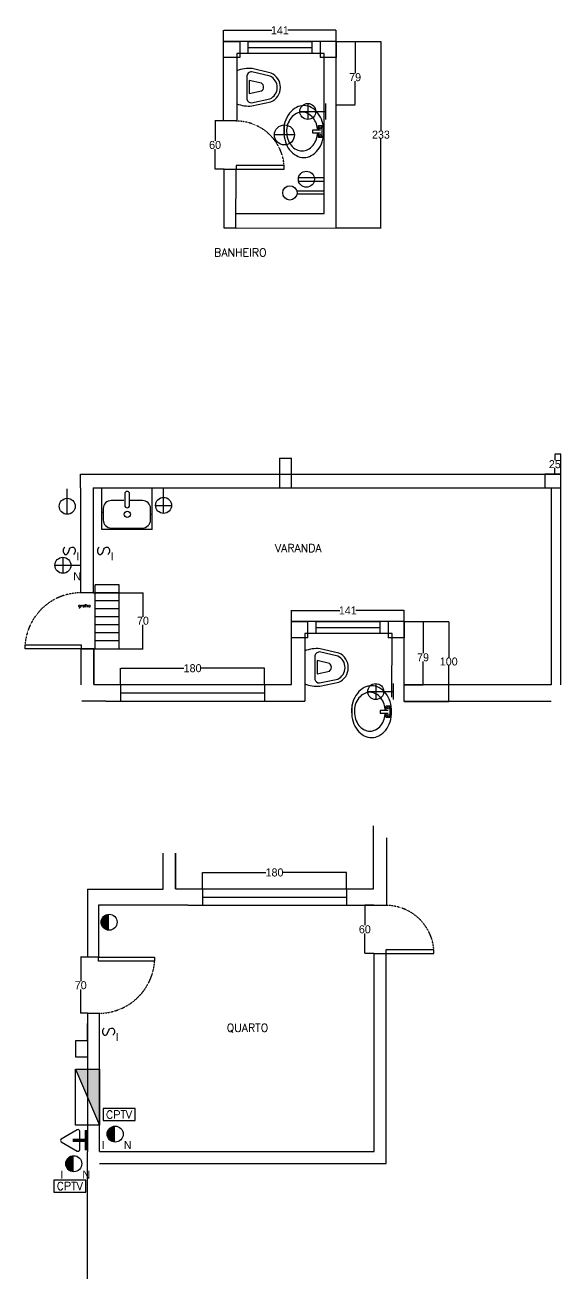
# Model space of a CAD drawing. Header units: inches. Extents: x -2639 to 1430, y -2753 to 410.
# Drawn here: x 761 to 1430, y -1157 to 410 of the extents above; entities that cross this region are included whole.
import ezdxf
from ezdxf.enums import TextEntityAlignment as Align

# ---------------------------------------------------------------- set-up
doc = ezdxf.new("R2010")
doc.units = ezdxf.units.IN
doc.header["$MEASUREMENT"] = 0
doc.linetypes.add('DASHED2', pattern=[0.375, 0.25, -0.125])
for name, color, linetype in [('2-MATERIAIS', 230, 'Continuous'), ('AMPLIACAO', 1, 'Continuous'), ('COTACAO', 230, 'Continuous'), ('COTAS-TEXTOS', 1, 'Continuous'), ('ELET-PONTOS', 5, 'Continuous'), ('ELETRICA-COMAND', 230, 'Continuous'), ('FEATURES', 1, 'Continuous'), ('PORTAS', 1, 'Continuous'), ('PTOSTEL', 5, 'Continuous'), ('PTSOMTV', 5, 'Continuous')]:
    doc.layers.add(name, color=color, linetype=linetype)
doc.styles.add('ROMANS', font='romans')
doc.dimstyles.new('Copy of Standard', dxfattribs={"dimtxt": 10.0005, "dimasz": 0.18, "dimexe": 0.18, "dimexo": 0.0625, "dimgap": 0.09, "dimtad": 0, "dimtih": 1, "dimtoh": 1, "dimdec": 0, "dimzin": 0, "dimdsep": 46, "dimtxsty": 'Standard', "dimcen": 0.09, "dimadec": 0, "dimazin": 0, "dimtfac": 1, "dimtdec": 0, "dimtofl": 0, "dimtmove": 0, "dimatfit": 3, "dimfxl": 1, "dimtolj": 1, "dimtzin": 0, "dimarcsym": 0})

# ---------------------------------------------------------------- blocks, each defined once
blk = doc.blocks.new('PET-LAV')
for p, q in [((-2.75, 7.26), (-2.75, 8.85)), ((-2.75, 8.85), (2.68, 8.85)), ((-0.65, 7.26), (-2.75, 7.26)), ((-0.65, 8.21), (-0.65, 4.56)), ((0.58, 4.56), (0.58, 8.21)), ((2.68, 7.26), (0.58, 7.26)), ((2.68, 8.85), (2.68, 7.26)), ((-0.65, 4.56), (0.58, 4.56))]:
    blk.add_line(p, q)
blk.add_lwpolyline([(-11.9, 0.58, 0.123897), (-11.06, -2.79, 0.105642), (-8.43, -5.89, 0.087132), (-4.33, -8.04, 0.093483), (-0.04, -8.57, 0.077421), (4.63, -7.84, 0.087132), (8.36, -5.89, 0.105642), (10.98, -2.79, 0.123897), (11.83, 0.58, 0.123897), (10.98, 3.95, 0.105642), (8.36, 7.05, 0.087132), (4.63, 9, 0.077421), (-0.04, 9.73, 0.077421), (-4.7, 9, 0.087132), (-8.43, 7.05, 0.105642), (-11.06, 3.95, 0.123897)], format="xyb", close=True)
for points in [[(-0.65, 6.86, 0.065957), (-3.52, 6.32, 0.088789), (-6.31, 4.81, 0.105013), (-8.27, 2.42, 0.120301), (-8.91, -0.2, 0.120301)], [(-8.91, -0.2, 0.120301), (-8.27, -2.83, 0.105013), (-6.31, -5.21, 0.088789), (-3.24, -6.87, 0.096303), (-0.04, -7.28, 0.079957), (3.45, -6.72, 0.088789), (6.24, -5.21, 0.105013), (8.2, -2.83, 0.120301), (8.84, -0.2, 0.120301), (8.2, 2.42, 0.105013), (6.24, 4.81, 0.088789), (3.45, 6.32, 0.065957), (0.58, 6.86, 0.079957)]]:
    blk.add_lwpolyline(points, format="xyb")
for centre in [(-1.78, 8.09), (1.7, 8.09)]:
    blk.add_circle(centre, 0.457)
blk = doc.blocks.new('PIA1')
at = {"layer": 'FEATURES', "xscale": 0.0273264, "yscale": 0.0273264, "zscale": 0.0273264, "rotation": 90}
blk.add_blockref('PET-LAV', (0.266, 0.001), dxfattribs=at)
blk = doc.blocks.new('T24')
at = {"layer": 'ELET-PONTOS'}
for p, q in [((-2.4, -0.3), (-2.4, -32.2)), ((2.4, -0.3), (2.4, -32.2))]:
    blk.add_line(p, q, dxfattribs=at)
blk.add_circle((0, -10), 10, dxfattribs=at)
blk = doc.blocks.new('T7')
at = {"layer": 'ELET-PONTOS'}
for p, q in [((0, 0), (0, -32)), ((10, -10), (-10, -10)), ((10, -32), (-10, -32))]:
    blk.add_line(p, q, dxfattribs=at)
blk.add_circle((0, -10), 10, dxfattribs=at)
blk = doc.blocks.new('*D186')
at = {"layer": 'COTACAO', "color": 0, "lineweight": -2}
for p, q in [((1149.3, 389), (1173.1, 389)), ((1172.9, 388.8), (1172.9, 349.5)), ((1172.9, 310.2), (1172.9, 339.3)), ((1149.3, 310), (1173.1, 310))]:
    blk.add_line(p, q, dxfattribs=at)
at = {"layer": 'COTACAO', "color": 0}
for points in [[(1172.9, 388.8), (1173, 388.8), (1172.9, 389)], [(1172.9, 310.2), (1173, 310.2), (1172.9, 310)]]:
    blk.add_solid(points, dxfattribs=at)
at = {"layer": 'Defpoints', "color": 0}
for p in [(1149.2, 389), (1149.2, 310), (1172.9, 310)]:
    blk.add_point(p, dxfattribs=at)
at = {"layer": 'COTACAO', "color": 0, "insert": (1172.9, 344.4), "char_height": 10, "attachment_point": 5}
blk.add_mtext('\\A1;79', dxfattribs=at)
blk = doc.blocks.new('*D187')
at = {"layer": 'COTACAO', "color": 0, "lineweight": -2}
for p, q in [((1008.7, 389), (1008.7, 403.2)), ((1008.8, 403), (1068.9, 403)), ((1149, 403), (1089, 403)), ((1149.2, 389), (1149.2, 403.2))]:
    blk.add_line(p, q, dxfattribs=at)
at = {"layer": 'COTACAO', "color": 0}
for points in [[(1008.8, 403), (1008.8, 402.9), (1008.7, 403)], [(1149, 403), (1149, 402.9), (1149.2, 403)]]:
    blk.add_solid(points, dxfattribs=at)
at = {"layer": 'Defpoints', "color": 0}
for p in [(1149.2, 403), (1008.7, 389), (1149.2, 389)]:
    blk.add_point(p, dxfattribs=at)
at = {"layer": 'COTACAO', "color": 0, "insert": (1078.9, 403), "char_height": 10, "attachment_point": 5}
blk.add_mtext('\\A1;141', dxfattribs=at)
blk = doc.blocks.new('*D188')
at = {"layer": 'COTACAO', "color": 0, "lineweight": -2}
for p, q in [((1009.4, 289.7), (997.8, 289.7)), ((998, 289.6), (998, 264.8)), ((998, 229.9), (998, 254.6)), ((1009.4, 229.7), (997.8, 229.7))]:
    blk.add_line(p, q, dxfattribs=at)
at = {"layer": 'COTACAO', "color": 0}
for points in [[(998, 289.6), (998, 289.6), (998, 289.7)], [(998, 229.9), (998, 229.9), (998, 229.7)]]:
    blk.add_solid(points, dxfattribs=at)
at = {"layer": 'Defpoints', "color": 0}
for p in [(998, 289.7), (1009.4, 289.7), (1009.4, 229.7)]:
    blk.add_point(p, dxfattribs=at)
at = {"layer": 'COTACAO', "color": 0, "insert": (998, 259.7), "char_height": 10, "attachment_point": 5}
blk.add_mtext('\\A1;60', dxfattribs=at)
blk = doc.blocks.new('*D189')
at = {"layer": 'Defpoints', "color": 0}
for p in [(1149.3, 389), (1149.3, 156.2), (1205.1, 156.2)]:
    blk.add_point(p, dxfattribs=at)
at = {"layer": 'PORTAS', "color": 0, "lineweight": -2}
for p, q in [((1149.3, 389), (1205.3, 389)), ((1205.1, 388.8), (1205.1, 277.7)), ((1205.1, 156.4), (1205.1, 267.5)), ((1149.3, 156.2), (1205.3, 156.2))]:
    blk.add_line(p, q, dxfattribs=at)
at = {"layer": 'PORTAS', "color": 0}
for points in [[(1205, 388.8), (1205.1, 388.8), (1205.1, 389)], [(1205, 156.4), (1205.1, 156.4), (1205.1, 156.2)]]:
    blk.add_solid(points, dxfattribs=at)
at = {"layer": 'PORTAS', "color": 0, "insert": (1205.1, 272.6), "char_height": 10, "attachment_point": 5}
blk.add_mtext('\\A1;233', dxfattribs=at)
blk = doc.blocks.new('T4')
at = {"layer": 'ELET-PONTOS'}
blk.add_line((0, 0), (0, -32), dxfattribs=at)
blk.add_circle((0, -10), 10, dxfattribs=at)
blk = doc.blocks.new('S1')
at = {"layer": 'ELET-PONTOS', "style": 'ROMANS'}
blk.add_text('S', height=15, dxfattribs=at).set_placement((0, -20), align=Align.MIDDLE)
blk = doc.blocks.new('*D191')
at = {"layer": 'COTACAO', "color": 0, "lineweight": -2}
for p, q in [((1234.1, -335.8), (1257.9, -335.8)), ((1257.7, -336), (1257.7, -375.3)), ((1257.7, -414.6), (1257.7, -385.5)), ((1234.1, -414.8), (1257.9, -414.8))]:
    blk.add_line(p, q, dxfattribs=at)
at = {"layer": 'COTACAO', "color": 0}
for points in [[(1257.7, -336), (1257.7, -336), (1257.7, -335.8)], [(1257.7, -414.6), (1257.7, -414.6), (1257.7, -414.8)]]:
    blk.add_solid(points, dxfattribs=at)
at = {"layer": 'Defpoints', "color": 0}
for p in [(1234, -335.8), (1234, -414.8), (1257.7, -414.8)]:
    blk.add_point(p, dxfattribs=at)
at = {"layer": 'COTACAO', "color": 0, "insert": (1257.7, -380.4), "char_height": 10, "attachment_point": 5}
blk.add_mtext('\\A1;79', dxfattribs=at)
blk = doc.blocks.new('*D192')
at = {"layer": 'COTACAO', "color": 0, "lineweight": -2}
for p, q in [((1093.4, -335.7), (1093.4, -321.6)), ((1093.6, -321.8), (1153.6, -321.8)), ((1233.8, -321.8), (1173.8, -321.8)), ((1234, -335.7), (1234, -321.6))]:
    blk.add_line(p, q, dxfattribs=at)
at = {"layer": 'COTACAO', "color": 0}
for points in [[(1093.6, -321.8), (1093.6, -321.8), (1093.4, -321.8)], [(1233.8, -321.8), (1233.8, -321.8), (1234, -321.8)]]:
    blk.add_solid(points, dxfattribs=at)
at = {"layer": 'Defpoints', "color": 0}
for p in [(1234, -321.8), (1093.4, -335.8), (1234, -335.8)]:
    blk.add_point(p, dxfattribs=at)
at = {"layer": 'COTACAO', "color": 0, "insert": (1163.7, -321.8), "char_height": 10, "attachment_point": 5}
blk.add_mtext('\\A1;141', dxfattribs=at)
blk = doc.blocks.new('*D193')
at = {"layer": 'COTACAO', "color": 0, "lineweight": -2}
for p, q in [((879.9, -414.3), (879.9, -393.9)), ((880.1, -394), (959, -394)), ((1059.7, -394), (980.8, -394)), ((1059.9, -414.3), (1059.9, -393.9))]:
    blk.add_line(p, q, dxfattribs=at)
at = {"layer": 'COTACAO', "color": 0}
for points in [[(880.1, -394), (880.1, -394.1), (879.9, -394)], [(1059.7, -394), (1059.7, -394.1), (1059.9, -394)]]:
    blk.add_solid(points, dxfattribs=at)
at = {"layer": 'Defpoints', "color": 0}
for p in [(1059.9, -394), (879.9, -414.4), (1059.9, -414.4)]:
    blk.add_point(p, dxfattribs=at)
at = {"layer": 'COTACAO', "color": 0, "insert": (969.9, -394), "char_height": 10, "attachment_point": 5}
blk.add_mtext('\\A1;180', dxfattribs=at)
blk = doc.blocks.new('*D194')
at = {"layer": 'COTACAO', "color": 0, "lineweight": -2}
for p, q in [((845.9, -299.7), (908.1, -299.7)), ((907.9, -299.9), (907.9, -329.6)), ((907.9, -369.5), (907.9, -339.8)), ((846.5, -369.7), (908.1, -369.7))]:
    blk.add_line(p, q, dxfattribs=at)
at = {"layer": 'COTACAO', "color": 0}
for points in [[(907.9, -299.9), (908, -299.9), (907.9, -299.7)], [(907.9, -369.5), (908, -369.5), (907.9, -369.7)]]:
    blk.add_solid(points, dxfattribs=at)
at = {"layer": 'Defpoints', "color": 0}
for p in [(845.9, -299.7), (846.4, -369.7), (907.9, -369.7)]:
    blk.add_point(p, dxfattribs=at)
at = {"layer": 'COTACAO', "color": 0, "insert": (907.9, -334.7), "char_height": 10, "attachment_point": 5}
blk.add_mtext('\\A1;70', dxfattribs=at)
blk = doc.blocks.new('*D197')
at = {"layer": 'COTACAO', "color": 0, "lineweight": -2}
for p, q in [((1429.7, -126.6), (1422.1, -126.6)), ((1422.3, -126.8), (1422.3, -134)), ((1429.7, -151.6), (1422.1, -151.6)), ((1422.3, -151.4), (1422.3, -144.2))]:
    blk.add_line(p, q, dxfattribs=at)
at = {"layer": 'COTACAO', "color": 0}
for points in [[(1422.3, -126.8), (1422.4, -126.8), (1422.3, -126.6)], [(1422.3, -151.4), (1422.4, -151.4), (1422.3, -151.6)]]:
    blk.add_solid(points, dxfattribs=at)
at = {"layer": 'Defpoints', "color": 0}
for p in [(1422.3, -126.6), (1429.8, -126.6), (1429.8, -151.6)]:
    blk.add_point(p, dxfattribs=at)
at = {"layer": 'COTACAO', "color": 0, "insert": (1422.3, -139.1), "char_height": 10, "attachment_point": 5}
blk.add_mtext('\\A1;25', dxfattribs=at)
blk = doc.blocks.new('*D198')
at = {"layer": 'Defpoints', "color": 0}
for p in [(1234.1, -335.8), (1234, -435.5), (1289.8, -435.5)]:
    blk.add_point(p, dxfattribs=at)
at = {"layer": 'PORTAS', "color": 0, "lineweight": -2}
for p, q in [((1234.1, -335.8), (1290, -335.8)), ((1289.8, -336), (1289.8, -380.6)), ((1289.8, -435.3), (1289.8, -390.7)), ((1234.1, -435.5), (1290, -435.5))]:
    blk.add_line(p, q, dxfattribs=at)
at = {"layer": 'PORTAS', "color": 0}
for points in [[(1289.8, -336), (1289.9, -336), (1289.8, -335.8)], [(1289.8, -435.3), (1289.9, -435.3), (1289.8, -435.5)]]:
    blk.add_solid(points, dxfattribs=at)
at = {"layer": 'PORTAS', "color": 0, "insert": (1289.8, -385.6), "char_height": 10, "attachment_point": 5}
blk.add_mtext('\\A1;100', dxfattribs=at)
blk = doc.blocks.new('QDDIST')
at = {"layer": 'ELET-PONTOS'}
for p, q in [((-35, 0), (-35, 30)), ((-35, 30), (35, 30)), ((35, 30), (-35, 0)), ((35, 30), (35, 0)), ((35, 0), (-35, 0))]:
    blk.add_line(p, q, dxfattribs=at)
blk.add_solid([(-35, 0), (35, 30), (35, 0)], dxfattribs=at)
blk = doc.blocks.new('PTTELBX')
at = {"layer": 'PTOSTEL'}
for p, q in [((21, 13.3), (1, 1.7)), ((24, -11.5), (24, 11.5)), ((1, -1.7), (21, -13.3)), ((11, -7.5), (11, -7.5))]:
    blk.add_line(p, q, dxfattribs=at)
for centre, start, end in [((2, 0), 120, 240), ((22, 11.5), 0, 120), ((22, -11.5), 240, 0)]:
    blk.add_arc(centre, 2, start, end, dxfattribs=at)
blk = doc.blocks.new('T10')
at = {"layer": 'ELET-PONTOS', "const_width": 10}
blk.add_lwpolyline([(0, -5, 0.999979), (0, -15, 1)], format="xyb", dxfattribs=at)
at = {"layer": 'ELET-PONTOS'}
blk.add_circle((0, -10), 10, dxfattribs=at)
blk = doc.blocks.new('CXPSTV')
at = {"layer": 'ELET-PONTOS'}
for p, q in [((-20, 0), (-20, -15)), ((20, 0), (-20, 0)), ((20, -15), (20, 0)), ((-20, -15), (20, -15))]:
    blk.add_line(p, q, dxfattribs=at)
at = {"layer": 'PTSOMTV', "style": 'ROMANS'}
blk.add_text('CPTV', height=10, dxfattribs=at).set_placement((-0.1, -7.5), align=Align.MIDDLE)
blk = doc.blocks.new('*D199')
at = {"layer": 'COTACAO', "color": 0, "lineweight": -2}
for p, q in [((982.2, -669.5), (982.2, -649)), ((982.4, -649.2), (1061.3, -649.2)), ((1162, -649.2), (1083.1, -649.2)), ((1162.2, -669.5), (1162.2, -649))]:
    blk.add_line(p, q, dxfattribs=at)
at = {"layer": 'COTACAO', "color": 0}
for points in [[(982.4, -649.1), (982.4, -649.2), (982.2, -649.2)], [(1162, -649.1), (1162, -649.2), (1162.2, -649.2)]]:
    blk.add_solid(points, dxfattribs=at)
at = {"layer": 'Defpoints', "color": 0}
for p in [(1162.2, -649.2), (982.2, -669.5), (1162.2, -669.5)]:
    blk.add_point(p, dxfattribs=at)
at = {"layer": 'COTACAO', "color": 0, "insert": (1072.2, -649.2), "char_height": 10, "attachment_point": 5}
blk.add_mtext('\\A1;180', dxfattribs=at)
blk = doc.blocks.new('*D200')
at = {"layer": 'COTACAO', "color": 0, "lineweight": -2}
for p, q in [((838.7, -755.1), (830, -755.1)), ((830.2, -755.2), (830.2, -785)), ((830.2, -824.9), (830.2, -795.2)), ((838.7, -825.1), (830, -825.1))]:
    blk.add_line(p, q, dxfattribs=at)
at = {"layer": 'COTACAO', "color": 0}
for points in [[(830.2, -755.2), (830.2, -755.2), (830.2, -755.1)], [(830.2, -824.9), (830.2, -824.9), (830.2, -825.1)]]:
    blk.add_solid(points, dxfattribs=at)
at = {"layer": 'Defpoints', "color": 0}
for p in [(838.8, -755.1), (830.2, -825.1), (838.8, -825.1)]:
    blk.add_point(p, dxfattribs=at)
at = {"layer": 'COTACAO', "color": 0, "insert": (830.2, -790.1), "char_height": 10, "attachment_point": 5}
blk.add_mtext('\\A1;70', dxfattribs=at)
blk = doc.blocks.new('*D201')
at = {"layer": 'COTACAO', "color": 0, "lineweight": -2}
for p, q in [((1196.4, -690.2), (1184.9, -690.2)), ((1185, -690.4), (1185, -715.1)), ((1185, -750), (1185, -725.3)), ((1196.4, -750.2), (1184.9, -750.2))]:
    blk.add_line(p, q, dxfattribs=at)
at = {"layer": 'COTACAO', "color": 0}
for points in [[(1185, -690.4), (1185.1, -690.4), (1185, -690.2)], [(1185, -750), (1185.1, -750), (1185, -750.2)]]:
    blk.add_solid(points, dxfattribs=at)
at = {"layer": 'Defpoints', "color": 0}
for p in [(1185, -690.2), (1196.5, -690.2), (1196.5, -750.2)]:
    blk.add_point(p, dxfattribs=at)
at = {"layer": 'COTACAO', "color": 0, "insert": (1185, -720.2), "char_height": 10, "attachment_point": 5}
blk.add_mtext('\\A1;60', dxfattribs=at)

msp = doc.modelspace()

# ---------------------------------------------------------------- linework, layer by layer
for p, q in [((1008.7, 289.9), (1008.7, 389)), ((1149.2, 389), (1008.7, 389)), ((1038.9, 389), (1118.9, 389)), ((1038.9, 389), (1038.9, 374)), ((1038.9, 381.5), (1118.9, 381.5)), ((1118.9, 389), (1118.9, 374)), ((1149.2, 156), (1149.2, 389)), ((1134.2, 374), (1025.1, 374)), ((1025.1, 374), (1025.1, 289.7)), ((1134.2, 174), (1134.2, 374)), ((1025.1, 289.7), (1009.4, 289.7)), ((1134.2, 174), (1134.2, 289.5)), ((1134.2, 174), (1134.2, 244)), ((1009.4, 156), (1009.4, 229.7)), ((1009.4, 229.7), (1024.4, 229.7)), ((1024.1, 156), (1024.4, 229.7)), ((1024.4, 174), (1134.2, 174)), ((1024.4, 156), (1149.3, 156.2)), ((1429.8, -151.6), (1429.8, -126.6)), ((829.9, -168.6), (829.9, -151.6)), ((829.9, -151.6), (846.4, -151.6)), ((846.4, -151.6), (1429.8, -151.6)), ((1429.8, -414.8), (1429.8, -151.6)), ((829.9, -168.6), (830, -299.7)), ((845.9, -168.6), (1417.7, -168.6)), ((845.9, -168.6), (845.9, -299.7)), ((1417.7, -168.6), (1417.7, -414.8)), ((848.4, -369.7), (848.4, -289.7)), ((878.4, -289.7), (848.4, -289.7)), ((878.4, -369.7), (878.4, -289.7)), ((845.9, -299.7), (830, -299.7)), ((878.4, -299.7), (848.4, -299.7)), ((878.4, -309.7), (848.4, -309.7)), ((878.4, -319.7), (848.4, -319.7)), ((878.4, -329.7), (848.4, -329.7)), ((878.4, -339.7), (848.4, -339.7)), ((1093.4, -414.4), (1093.4, -335.8)), ((1234, -335.8), (1093.4, -335.8)), ((1123.7, -335.8), (1203.7, -335.8)), ((1123.7, -335.8), (1123.7, -350.8)), ((1123.7, -343.3), (1203.7, -343.3)), ((1203.7, -335.8), (1203.7, -350.8)), ((1234, -435.5), (1234, -335.8)), ((878.4, -349.7), (848.4, -349.7)), ((878.4, -359.7), (848.4, -359.7)), ((878.4, -369.7), (878.4, -359.7)), ((1219, -350.8), (1109.9, -350.8)), ((1109.9, -350.8), (1109.9, -435)), ((1218.9, -430.2), (1219, -350.8)), ((830.7, -414.8), (830.7, -369.7)), ((830.7, -369.7), (846.4, -369.7)), ((846.4, -369.7), (830.7, -369.7)), ((846.4, -369.7), (846.4, -414.4)), ((846.4, -414.4), (846.4, -369.7)), ((848.4, -369.7), (878.4, -369.7)), ((1429.8, -414.8), (1429.8, -389.8)), ((1429.8, -414.8), (1429.8, -389.8)), ((846.4, -414.4), (846.4, -414.4)), ((846.4, -414.4), (1093.4, -414.4)), ((879.9, -414.4), (1059.9, -414.4)), ((879.9, -414.4), (879.9, -435)), ((1059.9, -414.4), (1059.9, -435)), ((1417.7, -414.8), (1234, -414.8)), ((861.7, -435), (831.5, -435)), ((861.7, -435), (1109.9, -435)), ((879.9, -424.7), (1059.9, -424.7)), ((1417.7, -435.5), (1234, -435.5)), ((1195.7, -669.5), (1195.7, -590.9)), ((1212.1, -605.9), (1212.1, -690.2)), ((933, -669.9), (933, -624.9)), ((948.7, -624.9), (948.7, -669.5)), ((948.7, -669.5), (948.7, -624.9)), ((838.8, -669.9), (933, -669.9)), ((838.8, -669.9), (838.8, -755.1)), ((948.7, -669.5), (948.7, -669.5)), ((948.7, -669.5), (1195.7, -669.5)), ((982.2, -669.5), (1162.2, -669.5)), ((982.2, -669.5), (982.2, -690.2)), ((1162.2, -669.5), (1162.2, -690.2)), ((982.2, -679.8), (1162.2, -679.8)), ((963.9, -690.2), (852.5, -690.2)), ((852.5, -690.2), (852.5, -755.1)), ((963.9, -690.2), (1212.1, -690.2)), ((1196.5, -997.8), (1196.5, -750.2)), ((1196.5, -750.2), (1211.5, -750.2)), ((1211.5, -1012.8), (1211.5, -750.2)), ((852.5, -755.1), (838.8, -755.1)), ((838.8, -825.1), (838.8, -997.8)), ((853.8, -997.8), (853.8, -825.1)), ((838.8, -859.4), (838.8, -838)), ((838.8, -859.4), (823.8, -859.4)), ((823.8, -859.4), (823.8, -879.4)), ((838.8, -859.4), (838.8, -859.4)), ((823.8, -879.4), (838.8, -879.4)), ((838.8, -1157), (838.8, -997.8)), ((853.8, -997.8), (1196.5, -997.8)), ((853.8, -1012.8), (1211.5, -1012.8))]:
    msp.add_line(p, q)
at = {"layer": '2-MATERIAIS', "linetype": 'Continuous'}
for p, q in [((1084.6, 272.3), (1084.6, 284.8)), ((1097.1, 272.3), (1072.1, 272.3)), ((1169.4, -452.4), (1169.4, -439.9))]:
    msp.add_line(p, q, dxfattribs=at)
at = {"layer": '2-MATERIAIS', "color": 3, "linetype": 'Continuous'}
msp.add_line((828.9, -983.9), (820.3, -983.9), dxfattribs=at)
at = {"layer": '2-MATERIAIS', "const_width": 4}
for points in [[(820.3, -983.9), (828.9, -983.9), (837, -983.9), (837, -971)], [(837, -983.9), (837, -996.1)]]:
    msp.add_lwpolyline(points, dxfattribs=at)
at = {"layer": '2-MATERIAIS', "linetype": 'Continuous'}
msp.add_circle((1084.6, 272.3), 12.5, dxfattribs=at)
at = {"layer": 'AMPLIACAO'}
for p, q in [((1025.1, 352.4), (1025.1, 311.3)), ((1134.1, 202.1), (1100, 202.1)), ((1134.1, 198.1), (1100.1, 198.1)), ((856.4, -220.8), (856.4, -168.6)), ((919.4, -220.8), (919.4, -168.6)), ((858.4, -199.5), (856.4, -199.5)), ((917.4, -201.7), (919.4, -201.7)), ((887.9, -218.8), (887.9, -220.8)), ((919.4, -220.8), (856.4, -220.8)), ((1109.9, -372.3), (1109.9, -413.5)), ((1212.1, -627.5), (1212.1, -668.6))]:
    msp.add_line(p, q, dxfattribs=at)
for points in [[(1025.1, 311.3, 0.114353), (1044, 308.5), (1067.6, 313.5, 0.65669), (1067.9, 349.6), (1044.4, 355.1, 0.116618), (1025.1, 352.4, 0.116618)], [(884.2, -184.5), (868.4, -184.5, 0.414214), (858.4, -194.5), (858.4, -208.8, 0.414214), (868.4, -218.8), (907.4, -218.8, 0.414214), (917.4, -208.8), (917.4, -194.5, 0.414214), (907.4, -184.5), (892.2, -184.5), (891.2, -184.5)], [(1109.9, -413.5, 0.114353), (1128.8, -416.3), (1152.4, -411.3, 0.65669), (1152.7, -375.2), (1129.2, -369.7, 0.116618), (1109.9, -372.3, 0.116618)]]:
    msp.add_lwpolyline(points, format="xyb", dxfattribs=at)
for points in [[(1037.7, 316.8, 0.3355), (1043.4, 312.4), (1066.4, 317.3, 0.640451), (1066.6, 345.8), (1043.8, 351.1, 0.426933), (1037.7, 345)], [(1040.6, 324), (1055.9, 327.2, 0.544856), (1056, 336.8), (1040.6, 340.4)], [(891.2, -190.5), (891.2, -176, 0.979441), (885.2, -176), (885.2, -190.5, 0.979441)], [(1122.4, -408, 0.3355), (1128.2, -412.4), (1151.1, -407.5, 0.640451), (1151.4, -379), (1128.5, -373.7, 0.426933), (1122.4, -379.8)], [(1125.4, -400.8), (1140.7, -397.5, 0.544856), (1140.8, -388), (1125.4, -384.4)]]:
    msp.add_lwpolyline(points, format="xyb", close=True, dxfattribs=at)
msp.add_lwpolyline([(895.2, -184.5), (894.2, -184.5)], dxfattribs=at)
for centre, radius in [((1091.4, 199.9), 8.93), ((888.4, -201.7), 4.04)]:
    msp.add_circle(centre, radius, dxfattribs=at)
at = {"layer": 'COTACAO'}
msp.add_line((838.8, -825.1), (853.8, -825.1), dxfattribs=at)
at = {"layer": 'PORTAS'}
for p, q in [((1008.7, 389), (1028.7, 389)), ((1028.7, 389), (1028.7, 369)), ((1149.2, 389), (1129.2, 389)), ((1129.2, 389), (1129.2, 369)), ((1149.2, 389), (1149.2, 369)), ((1028.7, 369), (1008.7, 369)), ((1149.2, 369), (1129.2, 369)), ((1024.4, 156), (1009.4, 156)), ((1078.4, -131.6), (1078.4, -168.6)), ((1078.4, -131.6), (1093.4, -131.6)), ((1093.4, -151.6), (1093.4, -131.6)), ((1093.4, -168.6), (1093.4, -151.6)), ((1429.8, -151.6), (1409.8, -151.6)), ((1409.8, -151.6), (1409.8, -168.6)), ((1409.8, -168.6), (1429.8, -168.6)), ((1093.4, -335.8), (1113.4, -335.8)), ((1113.4, -335.8), (1113.4, -355.8)), ((1234, -335.8), (1214, -335.8)), ((1214, -335.8), (1214, -355.8)), ((1234, -335.8), (1234, -355.8)), ((1113.4, -355.8), (1093.4, -355.8)), ((1234, -355.8), (1214, -355.8))]:
    msp.add_line(p, q, dxfattribs=at)
for points in [[(1024.2, 229.6), (1084.2, 229.6), (1084.2, 233.9), (1024.2, 233.9)], [(830.7, -369.7), (760.7, -369.7), (760.7, -364.7), (830.7, -364.7)], [(1211.2, -750.3), (1271.2, -750.3), (1271.2, -746), (1211.2, -746)], [(852.5, -755.1), (922.5, -755.1), (922.5, -760.1), (852.5, -760.1)]]:
    msp.add_lwpolyline(points, close=True, dxfattribs=at)
at = {"layer": 'PORTAS', "linetype": 'DASHED2', "ltscale": 0.5}
for centre, radius, start, end in [((1024.3, 229.5), 60.1, 4.1572, 90.0849), ((830.6, -369.8), 70.1, 89.9151, 175.8428), ((1211.3, -750.4), 60.1, 4.1572, 90.0849), ((852.6, -755), 70.1, 269.9151, 355.8428)]:
    msp.add_arc(centre, radius, start, end, dxfattribs=at)

# ---------------------------------------------------------------- block references
at = {"layer": '2-MATERIAIS'}
for name, p, rotation in [('T7', (1103.8, 301.6), 90), ('T24', (1102, 216.9), 90), ('T4', (813.3, -201.7), 180), ('T7', (933.7, -200.5), 180), ('T7', (797.9, -265.4), 90), ('T7', (1188.6, -423.2), 90), ('QDDIST', (853.8, -929.7), 90)]:
    msp.add_blockref(name, p, dxfattribs=dict(at, rotation=rotation))
for name, p in [('T10', (865.7, -701.3)), ('CXPSTV', (878.1, -944.2)), ('PTTELBX', (804.9, -983.9)), ('T10', (873.2, -966)), ('T10', (821.5, -1003)), ('CXPSTV', (816.6, -1033.4))]:
    msp.add_blockref(name, p, dxfattribs=at)
at = {"layer": 'ELETRICA-COMAND', "rotation": 90}
for p in [(795.8, -247.2), (838.7, -247.3), (844.9, -848)]:
    msp.add_blockref('S1', p, dxfattribs=at)
at = {"layer": 'PORTAS', "xscale": 100, "yscale": 100, "zscale": 100, "rotation": 180}
for p in [(1133.8, 276.5), (1218.5, -448.3)]:
    msp.add_blockref('PIA1', p, dxfattribs=at)

# ---------------------------------------------------------------- texts
at = {"layer": '2-MATERIAIS'}
for s, p in [('N', (825.7, -279)), ('I', (858.1, -989.5)), ('N', (888.8, -989.5)), ('I', (806.4, -1026.5)), ('N', (837.1, -1026.5))]:
    msp.add_text(s, height=10, dxfattribs=at).set_placement(p, align=Align.MIDDLE)
at = {"layer": 'COTAS-TEXTOS', "color": 0, "style": 'ROMANS'}
for s, height, p in [('BANHEIRO', 10, (996.8, 120.4)), ('VARANDA', 10, (1072.8, -248.8)), ('grelha', 3.75, (827.1, -317.6)), ('QUARTO', 10, (1012.5, -848.2))]:
    msp.add_text(s, height=height, dxfattribs=at).set_placement(p)
at = {"layer": 'ELETRICA-COMAND'}
for p in [(826.7, -254.1), (869.5, -254.2), (875.8, -854.9)]:
    msp.add_text('I', height=10, rotation=180, dxfattribs=at).set_placement(p, align=Align.MIDDLE)

# ---------------------------------------------------------------- dimensions: what is measured, and where the dimension line sits
at = {"layer": 'COTACAO'}
for base, p1, p2, picture, middle in [((1149.222, 402.978), (1008.6612, 388.9714), (1149.222, 388.9714), '*D187', (1078.9416, 402.978)), ((1234, -321.8), (1093.4, -335.8), (1234, -335.8), '*D192', (1163.7, -321.8)), ((1059.9, -394), (879.9, -414.4), (1059.9, -414.4), '*D193', (969.9, -394)), ((1162.2, -649.2), (982.2, -669.5), (1162.2, -669.5), '*D199', (1072.2, -649.2))]:
    dim = msp.add_linear_dim(base=base, p1=p1, p2=p2, dimstyle='Copy of Standard', dxfattribs=at)
    dim.commit()
    dim.dimension.update_dxf_attribs({"geometry": picture, "text_midpoint": middle})
for base, p1, p2, picture, middle in [((1172.9, 310), (1149.2, 389), (1149.2, 310), '*D186', (1172.9, 344.4)), ((1257.7, -414.8), (1234, -335.8), (1234, -414.8), '*D191', (1257.7, -380.4))]:
    dim = msp.add_linear_dim(base=base, p1=p1, p2=p2, angle=90, dimstyle='Copy of Standard', dxfattribs=at)
    dim.commit()
    dim.dimension.update_dxf_attribs({"geometry": picture, "text_midpoint": middle, "dimtype": 160})
for base, p1, p2, picture, middle in [((998, 289.7), (1009.4, 229.7), (1009.4, 289.7), '*D188', (998, 259.7)), ((1422.3, -126.6), (1429.8, -151.6), (1429.8, -126.6), '*D197', (1422.3, -139.1)), ((907.9, -369.7), (845.9, -299.7), (846.4, -369.7), '*D194', (907.9, -334.7)), ((1185, -690.2), (1196.5, -750.2), (1196.5, -690.2), '*D201', (1185, -720.2)), ((830.2, -825.1), (838.8, -755.1), (838.8, -825.1), '*D200', (830.2, -790.1))]:
    dim = msp.add_linear_dim(base=base, p1=p1, p2=p2, angle=90, dimstyle='Copy of Standard', dxfattribs=at)
    dim.commit()
    dim.dimension.update_dxf_attribs({"geometry": picture, "text_midpoint": middle})
at = {"layer": 'PORTAS'}
for base, p1, p2, picture, middle in [((1205.1, 156.2), (1149.3, 389), (1149.3, 156.2), '*D189', (1205.1, 272.6)), ((1289.8, -435.5), (1234.1, -335.8), (1234, -435.5), '*D198', (1289.8, -385.6))]:
    dim = msp.add_linear_dim(base=base, p1=p1, p2=p2, angle=90, dimstyle='Copy of Standard', dxfattribs=at)
    dim.commit()
    dim.dimension.update_dxf_attribs({"geometry": picture, "text_midpoint": middle})

doc.saveas('drawing.dxf')
